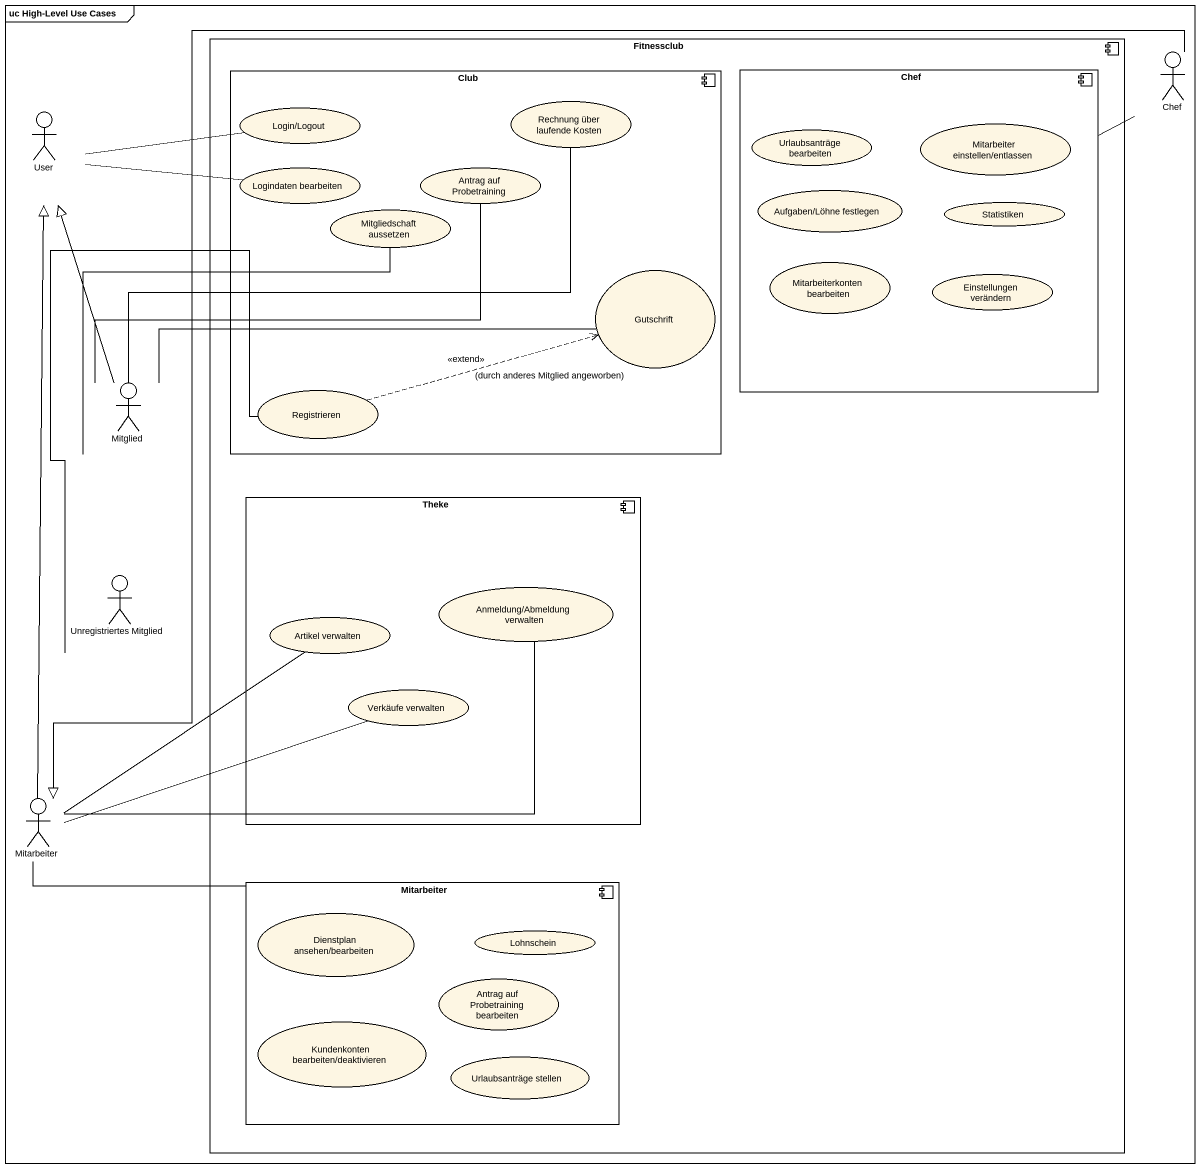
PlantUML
@startuml
mainframe uc High-Level Use Cases
component Fitnessclub {
  component Club {
    usecase "Login/Logout" as Login_Logout
    usecase "Rechnung über laufende Kosten" as Rechnung_über_laufende
    usecase "Logindaten bearbeiten" as Logindaten_bearbeiten
    usecase "Antrag auf Probetraining" as Antrag_auf_Probetraining
    usecase "Mitgliedschaft aussetzen" as Mitgliedschaft_aussetzen
    usecase Gutschrift
    usecase Registrieren
  }
  component "Chef" as Chef_2 {
    usecase "Urlaubsanträge bearbeiten" as Urlaubsanträge_bearbeiten
    usecase "Mitarbeiter einstellen/entlassen" as Mitarbeiter_einstellen
    usecase "Aufgaben/Löhne festlegen" as Aufgaben_Löhne_festlegen
    usecase Statistiken
    usecase "Mitarbeiterkonten bearbeiten" as Mitarbeiterkonten_bearbeiten
    usecase "Einstellungen verändern" as Einstellungen_verändern
  }
  component Theke {
    usecase "Anmeldung/Abmeldung verwalten" as Anmeldung_Abmeldung
    usecase "Artikel verwalten" as Artikel_verwalten
    usecase "Verkäufe verwalten" as Verkäufe_verwalten
  }
  component "Mitarbeiter" as Mitarbeiter_2 {
    usecase "Dienstplan ansehen/bearbeiten" as Dienstplan_ansehen
    usecase Lohnschein
    usecase "Antrag auf Probetraining bearbeiten" as Antrag_auf_Probetraining_2
    usecase "Kundenkonten bearbeiten/deaktivieren" as Kundenkonten_bearbeiten
    usecase "Urlaubsanträge stellen" as Urlaubsanträge_stellen
  }
}
actor Chef
actor User
actor Mitglied
actor "Unregistriertes Mitglied" as Unregistriertes_Mitglied
actor Mitarbeiter
Chef -left- Chef_2
Chef --|> Mitarbeiter
User -right- Login_Logout
User -right- Logindaten_bearbeiten
Mitglied -up-|> User
Mitglied -up- Rechnung_über_laufende
Mitglied -up- Antrag_auf_Probetraining
Mitglied -up- Mitgliedschaft_aussetzen
Mitglied -right- Gutschrift
Registrieren .right.> Gutschrift : <<extend>>\n(durch anderes Mitglied angeworben)
Unregistriertes_Mitglied -up- Registrieren
Mitarbeiter -up-|> User
Mitarbeiter -right- Anmeldung_Abmeldung
Mitarbeiter -up- Artikel_verwalten
Mitarbeiter -right- Verkäufe_verwalten
Mitarbeiter -right- Mitarbeiter_2
@enduml
